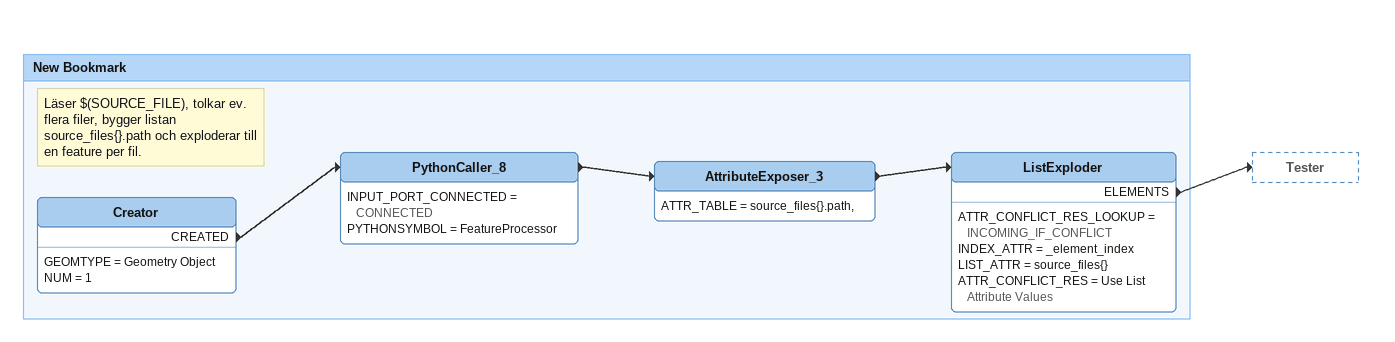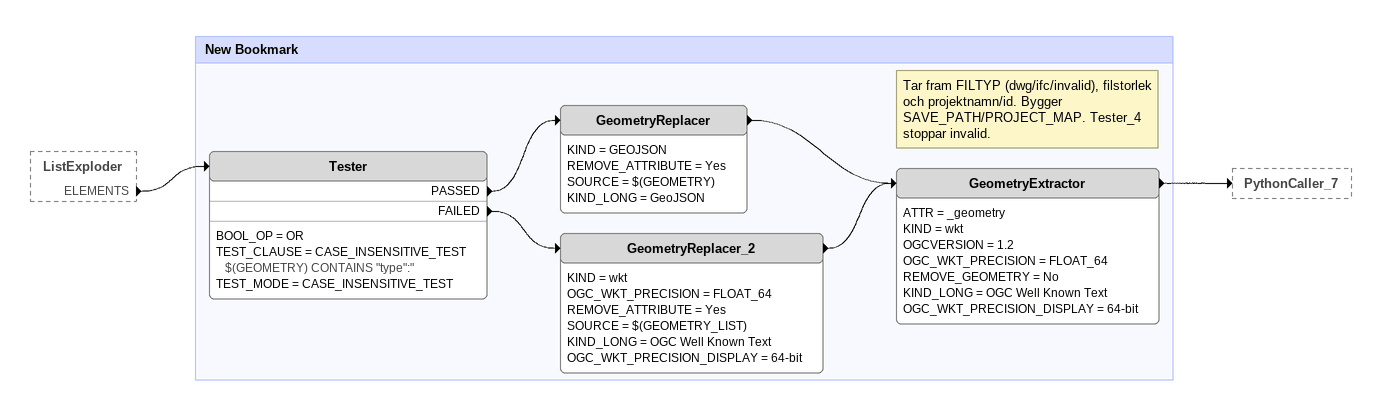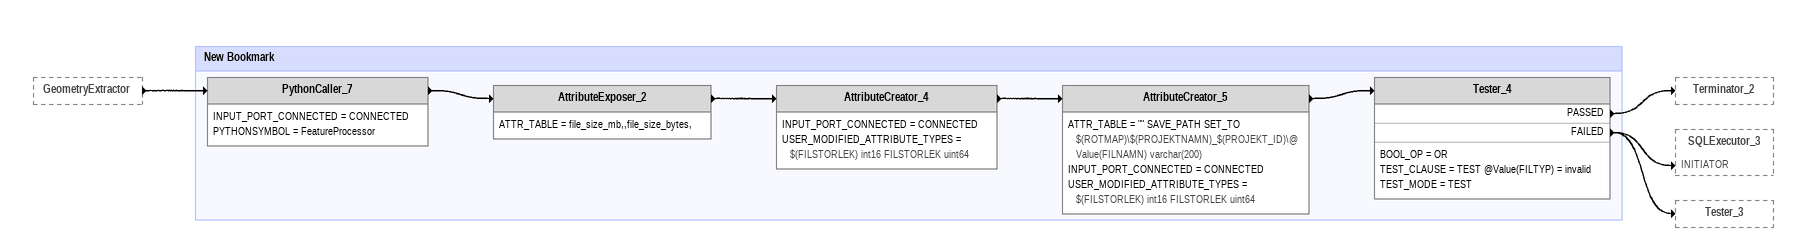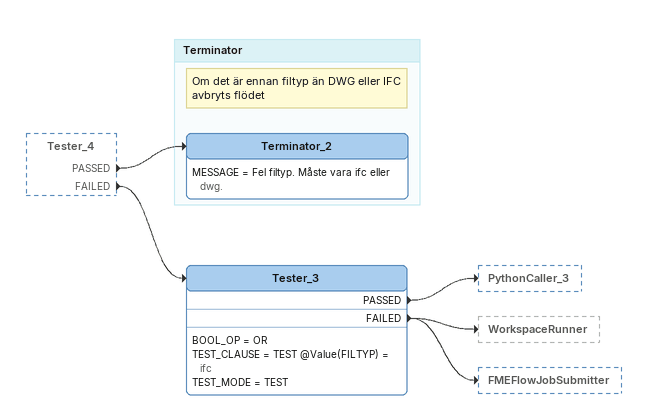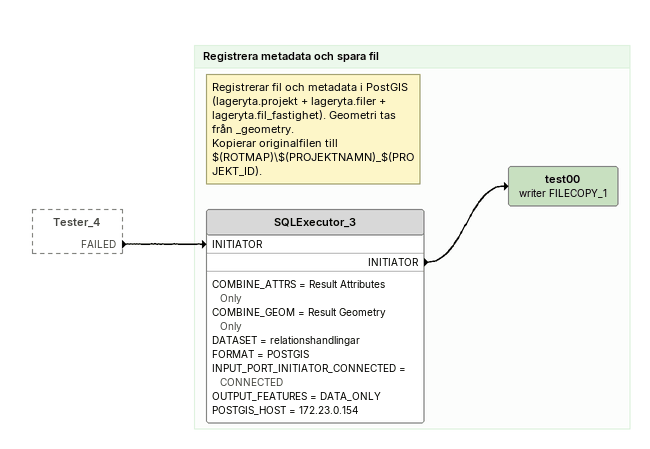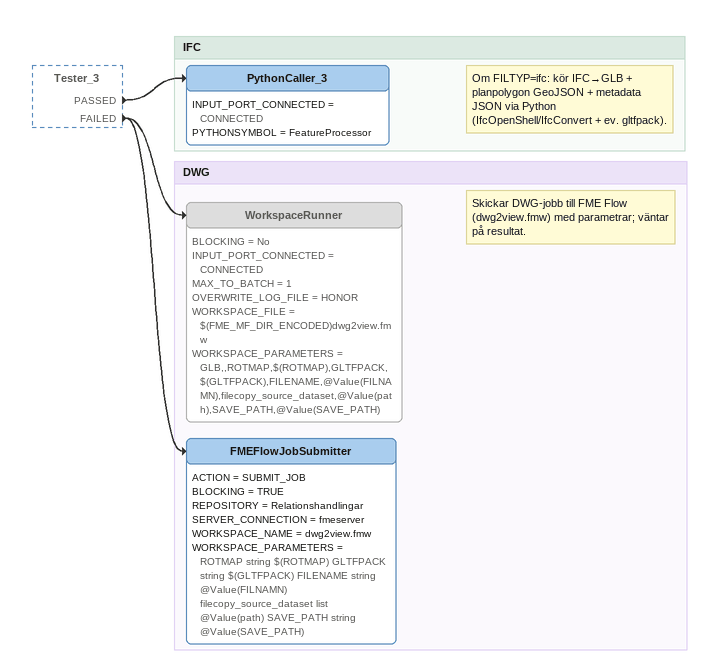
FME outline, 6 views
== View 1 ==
Bookmark: New Bookmark
Note: Läser $(SOURCE_FILE), tolkar ev. flera filer, bygger listan source_files{}.path och exploderar till en feature per fil.
Creator
    GEOMTYPE = Geometry Object
    NUM = 1
    CREATED -> PythonCaller_8
PythonCaller_8
    INPUT_PORT_CONNECTED = CONNECTED
    PYTHONSYMBOL = FeatureProcessor
    -> AttributeExposer_3
AttributeExposer_3
    ATTR_TABLE = source_files{}.path,
    -> ListExploder
ListExploder
    ATTR_CONFLICT_RES_LOOKUP = INCOMING_IF_CONFLICT
    INDEX_ATTR = _element_index
    LIST_ATTR = source_files{}
    ATTR_CONFLICT_RES = Use List Attribute Values
    ELEMENTS -> Tester

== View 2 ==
ListExploder [outside]
    ELEMENTS -> Tester

Bookmark: New Bookmark
Tester
    BOOL_OP = OR
    TEST_CLAUSE = CASE_INSENSITIVE_TEST $(GEOMETRY) CONTAINS "type":"
    TEST_MODE = CASE_INSENSITIVE_TEST
    PASSED -> GeometryReplacer
    FAILED -> GeometryReplacer_2
GeometryReplacer
    KIND = GEOJSON
    REMOVE_ATTRIBUTE = Yes
    SOURCE = $(GEOMETRY)
    KIND_LONG = GeoJSON
    -> GeometryExtractor
GeometryReplacer_2
    KIND = wkt
    OGC_WKT_PRECISION = FLOAT_64
    REMOVE_ATTRIBUTE = Yes
    SOURCE = $(GEOMETRY_LIST)
    KIND_LONG = OGC Well Known Text
    OGC_WKT_PRECISION_DISPLAY = 64-bit
    -> GeometryExtractor
Note: Tar fram FILTYP (dwg/ifc/invalid), filstorlek och projektnamn/id. Bygger SAVE_PATH/PROJECT_MAP. Tester_4 stoppar invalid.
GeometryExtractor
    ATTR = _geometry
    KIND = wkt
    OGCVERSION = 1.2
    OGC_WKT_PRECISION = FLOAT_64
    REMOVE_GEOMETRY = No
    KIND_LONG = OGC Well Known Text
    OGC_WKT_PRECISION_DISPLAY = 64-bit
    -> PythonCaller_7

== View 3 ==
GeometryExtractor [outside]
    -> PythonCaller_7

Bookmark: New Bookmark
PythonCaller_7
    INPUT_PORT_CONNECTED = CONNECTED
    PYTHONSYMBOL = FeatureProcessor
    -> AttributeExposer_2
AttributeExposer_2
    ATTR_TABLE = file_size_mb,,file_size_bytes,
    -> AttributeCreator_4
AttributeCreator_4
    INPUT_PORT_CONNECTED = CONNECTED
    USER_MODIFIED_ATTRIBUTE_TYPES = $(FILSTORLEK) int16 FILSTORLEK uint64
    -> AttributeCreator_5
AttributeCreator_5
    ATTR_TABLE = "" SAVE_PATH SET_TO $(ROTMAP)\$(PROJEKTNAMN)_$(PROJEKT_ID)\@Value(FILNAMN) varchar(200)
    INPUT_PORT_CONNECTED = CONNECTED
    USER_MODIFIED_ATTRIBUTE_TYPES = $(FILSTORLEK) int16 FILSTORLEK uint64
    -> Tester_4
Tester_4
    BOOL_OP = OR
    TEST_CLAUSE = TEST @Value(FILTYP) = invalid
    TEST_MODE = TEST
    PASSED -> Terminator_2
    FAILED -> SQLExecutor_3 [INITIATOR]
    FAILED -> Tester_3

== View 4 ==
Tester_4 [outside]
    PASSED -> Terminator_2
    FAILED -> Tester_3
Tester_3
    BOOL_OP = OR
    TEST_CLAUSE = TEST @Value(FILTYP) = ifc
    TEST_MODE = TEST
    PASSED -> PythonCaller_3
    FAILED -> WorkspaceRunner
    FAILED -> FMEFlowJobSubmitter

Bookmark: Terminator
Note: Om det är ennan filtyp än DWG eller IFC avbryts flödet
Terminator_2
    MESSAGE = Fel filtyp. Måste vara ifc eller dwg.

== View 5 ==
Tester_4 [outside]
    FAILED -> SQLExecutor_3 [INITIATOR]

Bookmark: Registrera metadata och spara fil
Note: Registrerar fil och metadata i PostGIS (lageryta.projekt + lageryta.filer + lageryta.fil_fastighet). Geometri tas från _geometry. / Kopierar originalfilen till $(ROTMAP)\$(PROJEKTNAMN)_$(PROJEKT_ID).
SQLExecutor_3
    COMBINE_ATTRS = Result Attributes Only
    COMBINE_GEOM = Result Geometry Only
    DATASET = relationshandlingar
    FORMAT = POSTGIS
    INPUT_PORT_INITIATOR_CONNECTED = CONNECTED
    OUTPUT_FEATURES = DATA_ONLY
    POSTGIS_HOST = 172.23.0.154
    INITIATOR -> test00 (writer FILECOPY_1)
test00 (writer FILECOPY_1)

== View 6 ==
Tester_3 [outside]
    PASSED -> PythonCaller_3
    FAILED -> WorkspaceRunner
    FAILED -> FMEFlowJobSubmitter

Bookmark: IFC
Note: Om FILTYP=ifc: kör IFC→GLB + planpolygon GeoJSON + metadata JSON via Python (IfcOpenShell/IfcConvert + ev. gltfpack).
PythonCaller_3
    INPUT_PORT_CONNECTED = CONNECTED
    PYTHONSYMBOL = FeatureProcessor

Bookmark: DWG
Note: Skickar DWG-jobb till FME Flow (dwg2view.fmw) med parametrar; väntar på resultat.
WorkspaceRunner [off]
    BLOCKING = No
    INPUT_PORT_CONNECTED = CONNECTED
    MAX_TO_BATCH = 1
    OVERWRITE_LOG_FILE = HONOR
    WORKSPACE_FILE = $(FME_MF_DIR_ENCODED)dwg2view.fmw
    WORKSPACE_PARAMETERS = GLB,,ROTMAP,$(ROTMAP),GLTFPACK,$(GLTFPACK),FILENAME,@Value(FILNAMN),filecopy_source_dataset,@Value(path),SAVE_PATH,@Value(SAVE_PATH)
FMEFlowJobSubmitter
    ACTION = SUBMIT_JOB
    BLOCKING = TRUE
    REPOSITORY = Relationshandlingar
    SERVER_CONNECTION = fmeserver
    WORKSPACE_NAME = dwg2view.fmw
    WORKSPACE_PARAMETERS = ROTMAP string $(ROTMAP) GLTFPACK string $(GLTFPACK) FILENAME string @Value(FILNAMN) filecopy_source_dataset list @Value(path) SAVE_PATH string @Value(SAVE_PATH)
